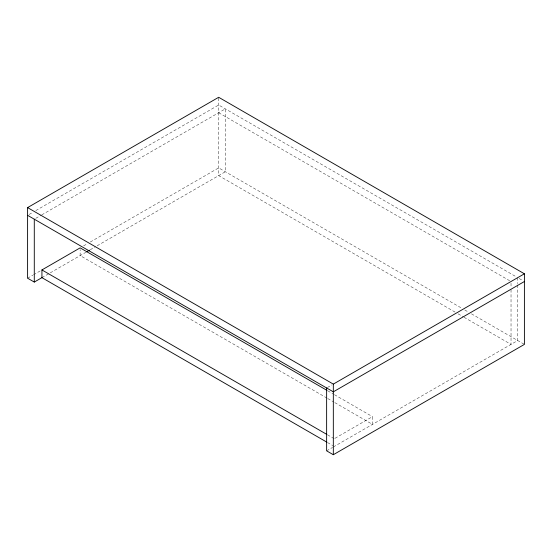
<?xml version="1.0" encoding="UTF-8"?>
<svg xmlns="http://www.w3.org/2000/svg" width="552" height="552" viewBox="0 0 552 552"><rect width="100%" height="100%" fill="white"/><g stroke="black" fill="none" stroke-linecap="round" stroke-linejoin="round"><path stroke-width="0.41" stroke-dasharray="2.76 2.07" d="M29.09 214.466L32.823 212.306M35.811 210.588L218.675 105.011L516.223 276.793M35.783 218.323L41.007 215.308M41.752 214.88L225.368 108.868L225.368 171.748L96.241 246.302M27.6 278.208L32.823 275.193M33.568 274.758L41.034 270.452M83.58 245.888L87.313 243.736M90.3 242.011L218.675 167.891L461.776 308.244M41.931 277.656L85.788 252.333M90.266 249.745L95.489 246.73M327.384 387.538L331.862 384.958M335.016 438.295L372.496 416.656L372.496 424.378L334.457 402.415M326.632 450.853L332.608 447.403M333.353 446.975L517.714 340.536L517.714 284.542M519.184 278.505L522.916 280.657M218.675 112.732L511.028 281.513M464.763 309.969L468.489 312.121M471.477 313.84L524.4 344.4M455.089 312.101L218.675 175.612L218.675 97.283M458.077 313.826L463.294 316.841M464.039 317.269L511.028 344.4L511.028 288.406M327.75 390.823L333.712 394.266M334.457 394.694L372.496 416.656M326.998 398.109L80.144 255.59L80.144 249.587M327.75 398.544L333.712 401.987M327.564 434.845L334.277 438.716M327.564 442.566L332.787 445.581M517.714 277.656L517.714 283.687M511.028 283.238L511.028 287.544"/><path stroke-width="0.83" d="M42.497 277.325L34.286 282.065L27.6 278.208L27.6 207.6L218.675 97.283L524.4 273.792L524.4 344.4L333.325 454.717L326.632 450.853L326.632 387.973M326.818 442.138L41.931 277.656L41.931 269.935L80.144 247.869L326.998 390.388M86.533 251.905L89.521 250.18M27.6 207.6L333.325 384.109L524.4 273.792M524.4 281.513L333.325 391.83L27.6 215.328M41.931 269.935L326.818 434.41M333.325 384.109L333.325 454.717M34.286 219.185L34.286 282.065"/></g></svg>
